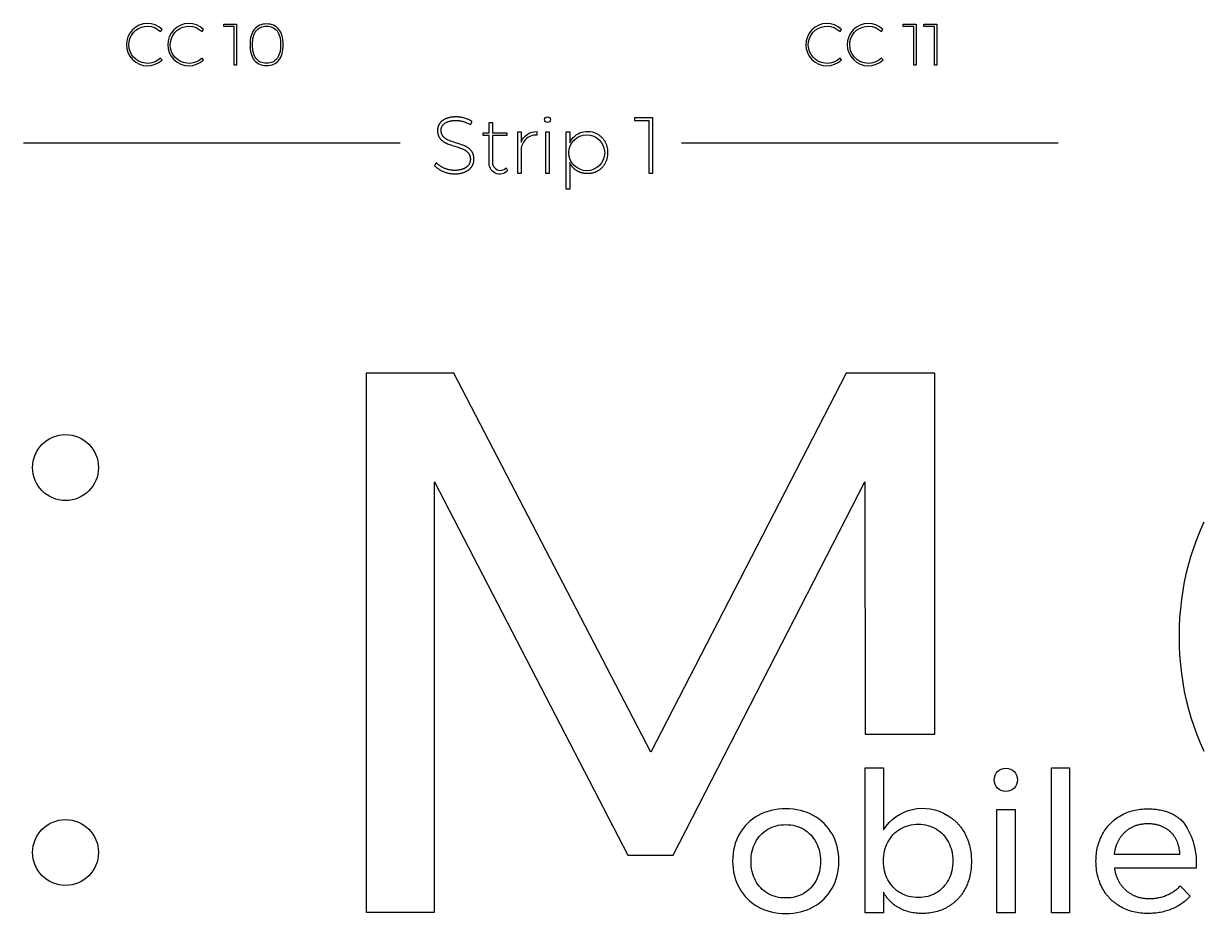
# Model space of a CAD drawing. Header units: millimetres. Extents: x -1043 to -744, y -1370 to -1206.
# Drawn here: x -1002.2 to -939.7, y -1338.3 to -1291 of the extents above; entities that cross this region are included whole.
import ezdxf

# ---------------------------------------------------------------- set-up
doc = ezdxf.new("R2010")
doc.units = ezdxf.units.MM
doc.header["$MEASUREMENT"] = 0
doc.layers.add('Electronics$CUT3', color=178, linetype='Continuous', true_color=0x000000)
doc.layers.add('Electronics$ENGRAVE1', color=5, linetype='Continuous', true_color=0x0000ff)

msp = doc.modelspace()

# ---------------------------------------------------------------- linework, layer by layer
at = {"layer": 'Electronics$CUT3'}
for centre in [(-1000.004, -1314.615), (-1000.004, -1314.615), (-1000.004, -1335.065), (-1000.004, -1335.065)]:
    msp.add_circle(centre, 1.75, dxfattribs=at)
at = {"layer": 'Electronics$ENGRAVE1'}
for p, q in [((-1002.238, -1297.359), (-982.214, -1297.359)), ((-967.271, -1297.359), (-947.247, -1297.359))]:
    msp.add_line(p, q, dxfattribs=at)
for points in [[(-995.267, -1291.236), (-994.951, -1291.437), (-994.873, -1291.337, 2.359226), (-994.87, -1292.948), (-994.951, -1292.857, -1.864699)], [(-993.067, -1291.236), (-992.751, -1291.437), (-992.673, -1291.337, 2.359226), (-992.67, -1292.948), (-992.751, -1292.857, -1.864699)], [(-959.155, -1291.236), (-958.839, -1291.437), (-958.76, -1291.337, 2.359226), (-958.757, -1292.948), (-958.839, -1292.857, -1.864699)], [(-956.955, -1291.236), (-956.639, -1291.437), (-956.56, -1291.337, 2.359226), (-956.557, -1292.948), (-956.639, -1292.857, -1.864699)], [(-976.513, -1298.837, -0.750475), (-977.482, -1298.376), (-977.482, -1296.977), (-977.806, -1296.977), (-977.806, -1296.823), (-977.482, -1296.823), (-977.482, -1296.273), (-977.311, -1296.273), (-977.311, -1296.823), (-976.556, -1296.823), (-976.556, -1296.977), (-977.311, -1296.977), (-977.311, -1298.355, 0.724121), (-976.581, -1298.692)], [(-975.474, -1296.915, -0.144787), (-974.964, -1296.763), (-974.964, -1296.947, 0.435043), (-975.792, -1297.787), (-975.792, -1298.991), (-975.971, -1298.991), (-975.971, -1296.768), (-975.792, -1296.768), (-975.792, -1297.327, -0.153652)], [(-971.714, -1296.906), (-971.684, -1296.925), (-971.655, -1296.944), (-971.626, -1296.964), (-971.599, -1296.985), (-971.585, -1296.995), (-971.572, -1297.006), (-971.559, -1297.018), (-971.546, -1297.029), (-971.533, -1297.041), (-971.521, -1297.053), (-971.508, -1297.065), (-971.496, -1297.077), (-971.484, -1297.089), (-971.473, -1297.102), (-971.461, -1297.115), (-971.45, -1297.128), (-971.428, -1297.155), (-971.408, -1297.183), (-971.387, -1297.212), (-971.368, -1297.241), (-971.35, -1297.272), (-971.332, -1297.303), (-971.316, -1297.335), (-971.3, -1297.368), (-971.286, -1297.401), (-971.273, -1297.434), (-971.26, -1297.469), (-971.249, -1297.503), (-971.239, -1297.539), (-971.23, -1297.575), (-971.222, -1297.611), (-971.215, -1297.648), (-971.209, -1297.685), (-971.204, -1297.724), (-971.201, -1297.762), (-971.198, -1297.801), (-971.196, -1297.841), (-971.196, -1297.881), (-971.196, -1297.921), (-971.198, -1297.96), (-971.201, -1297.999), (-971.204, -1298.037), (-971.209, -1298.075), (-971.215, -1298.112), (-971.222, -1298.149), (-971.23, -1298.185), (-971.239, -1298.22), (-971.249, -1298.256), (-971.26, -1298.29), (-971.273, -1298.324), (-971.286, -1298.358), (-971.3, -1298.391), (-971.316, -1298.423), (-971.332, -1298.455), (-971.35, -1298.487), (-971.368, -1298.517), (-971.387, -1298.547), (-971.407, -1298.575), (-971.428, -1298.603), (-971.45, -1298.63), (-971.472, -1298.656), (-971.484, -1298.669), (-971.496, -1298.681), (-971.508, -1298.694), (-971.52, -1298.706), (-971.532, -1298.718), (-971.545, -1298.729), (-971.558, -1298.741), (-971.571, -1298.752), (-971.597, -1298.774), (-971.625, -1298.795), (-971.653, -1298.815), (-971.682, -1298.834), (-971.712, -1298.852), (-971.728, -1298.861), (-971.743, -1298.869), (-971.758, -1298.878), (-971.774, -1298.886), (-971.79, -1298.893), (-971.806, -1298.901), (-971.822, -1298.908), (-971.838, -1298.915), (-971.854, -1298.921), (-971.871, -1298.928), (-971.904, -1298.939), (-971.938, -1298.95), (-971.973, -1298.959), (-972.008, -1298.968), (-972.043, -1298.975), (-972.079, -1298.981), (-972.116, -1298.986), (-972.153, -1298.99), (-972.19, -1298.993), (-972.228, -1298.995), (-972.267, -1298.995), (-972.307, -1298.995), (-972.347, -1298.993), (-972.386, -1298.99), (-972.424, -1298.985), (-972.462, -1298.98), (-972.499, -1298.973), (-972.518, -1298.969), (-972.536, -1298.965), (-972.554, -1298.961), (-972.572, -1298.956), (-972.589, -1298.951), (-972.607, -1298.946), (-972.624, -1298.94), (-972.642, -1298.934), (-972.659, -1298.928), (-972.676, -1298.921), (-972.692, -1298.915), (-972.709, -1298.908), (-972.726, -1298.9), (-972.742, -1298.892), (-972.758, -1298.884), (-972.774, -1298.876), (-972.79, -1298.867), (-972.806, -1298.858), (-972.821, -1298.849), (-972.837, -1298.839), (-972.852, -1298.83), (-972.867, -1298.819), (-972.882, -1298.809), (-972.896, -1298.799), (-972.911, -1298.788), (-972.925, -1298.777), (-972.938, -1298.766), (-972.952, -1298.754), (-972.965, -1298.742), (-972.979, -1298.731), (-972.992, -1298.718), (-973.004, -1298.706), (-973.017, -1298.693), (-973.029, -1298.681), (-973.041, -1298.668), (-973.053, -1298.654), (-973.064, -1298.641), (-973.076, -1298.627), (-973.087, -1298.613), (-973.098, -1298.599), (-973.108, -1298.584), (-973.119, -1298.57), (-973.129, -1298.555), (-973.139, -1298.54), (-973.158, -1298.509), (-973.176, -1298.477), (-973.194, -1298.444), (-973.21, -1298.41), (-973.21, -1299.819), (-973.389, -1299.819), (-973.389, -1296.768), (-973.21, -1296.768), (-973.21, -1297.352, -0.441654)], [(-953.126, -1333.096), (-953.051, -1333.141), (-952.979, -1333.189), (-952.944, -1333.213), (-952.909, -1333.238), (-952.875, -1333.264), (-952.841, -1333.29), (-952.808, -1333.317), (-952.775, -1333.344), (-952.743, -1333.372), (-952.712, -1333.401), (-952.681, -1333.43), (-952.65, -1333.459), (-952.62, -1333.489), (-952.59, -1333.52), (-952.562, -1333.551), (-952.533, -1333.582), (-952.505, -1333.615), (-952.478, -1333.647), (-952.451, -1333.681), (-952.425, -1333.715), (-952.374, -1333.784), (-952.325, -1333.856), (-952.278, -1333.929), (-952.233, -1334.005), (-952.19, -1334.084), (-952.15, -1334.163), (-952.112, -1334.245), (-952.077, -1334.328), (-952.045, -1334.412), (-952.015, -1334.498), (-951.988, -1334.585), (-951.963, -1334.674), (-951.941, -1334.764), (-951.921, -1334.856), (-951.905, -1334.949), (-951.89, -1335.044), (-951.879, -1335.14), (-951.869, -1335.237), (-951.863, -1335.336), (-951.859, -1335.437), (-951.858, -1335.539), (-951.859, -1335.639), (-951.863, -1335.738), (-951.869, -1335.836), (-951.878, -1335.933), (-951.89, -1336.028), (-951.904, -1336.121), (-951.92, -1336.213), (-951.94, -1336.304), (-951.961, -1336.393), (-951.986, -1336.481), (-952.012, -1336.567), (-952.042, -1336.652), (-952.074, -1336.736), (-952.108, -1336.818), (-952.145, -1336.899), (-952.185, -1336.978), (-952.227, -1337.056), (-952.271, -1337.131), (-952.317, -1337.204), (-952.366, -1337.275), (-952.391, -1337.31), (-952.416, -1337.344), (-952.442, -1337.377), (-952.469, -1337.41), (-952.496, -1337.443), (-952.523, -1337.475), (-952.551, -1337.506), (-952.58, -1337.537), (-952.609, -1337.567), (-952.639, -1337.597), (-952.669, -1337.626), (-952.7, -1337.655), (-952.731, -1337.683), (-952.763, -1337.71), (-952.795, -1337.737), (-952.828, -1337.764), (-952.862, -1337.789), (-952.896, -1337.815), (-952.93, -1337.84), (-952.965, -1337.864), (-953, -1337.887), (-953.037, -1337.911), (-953.11, -1337.955), (-953.148, -1337.977), (-953.186, -1337.997), (-953.224, -1338.017), (-953.262, -1338.037), (-953.301, -1338.055), (-953.34, -1338.074), (-953.38, -1338.091), (-953.42, -1338.108), (-953.5, -1338.139), (-953.583, -1338.167), (-953.666, -1338.193), (-953.751, -1338.216), (-953.837, -1338.237), (-953.924, -1338.254), (-954.013, -1338.269), (-954.103, -1338.282), (-954.195, -1338.291), (-954.287, -1338.298), (-954.381, -1338.302), (-954.477, -1338.303), (-954.563, -1338.302), (-954.648, -1338.299), (-954.732, -1338.293), (-954.815, -1338.285), (-954.896, -1338.275), (-954.976, -1338.262), (-955.054, -1338.248), (-955.132, -1338.231), (-955.208, -1338.211), (-955.282, -1338.19), (-955.356, -1338.166), (-955.428, -1338.14), (-955.499, -1338.111), (-955.568, -1338.081), (-955.637, -1338.048), (-955.703, -1338.012), (-955.769, -1337.975), (-955.832, -1337.936), (-955.863, -1337.915), (-955.894, -1337.894), (-955.924, -1337.873), (-955.954, -1337.851), (-955.984, -1337.829), (-956.012, -1337.806), (-956.041, -1337.783), (-956.069, -1337.759), (-956.096, -1337.735), (-956.123, -1337.71), (-956.15, -1337.685), (-956.176, -1337.659), (-956.202, -1337.633), (-956.227, -1337.606), (-956.252, -1337.579), (-956.277, -1337.551), (-956.301, -1337.523), (-956.324, -1337.494), (-956.347, -1337.465), (-956.37, -1337.435), (-956.414, -1337.375), (-956.456, -1337.312), (-956.496, -1337.247), (-956.535, -1337.181), (-956.535, -1338.272), (-957.502, -1338.272), (-957.502, -1330.56), (-956.535, -1330.56), (-956.535, -1333.865, -0.413707)], [(-953.126, -1333.096), (-953.051, -1333.141), (-952.979, -1333.189), (-952.944, -1333.213), (-952.909, -1333.238), (-952.875, -1333.264), (-952.841, -1333.29), (-952.808, -1333.317), (-952.775, -1333.344), (-952.743, -1333.372), (-952.712, -1333.401), (-952.681, -1333.43), (-952.65, -1333.459), (-952.62, -1333.489), (-952.59, -1333.52), (-952.562, -1333.551), (-952.533, -1333.582), (-952.505, -1333.615), (-952.478, -1333.647), (-952.451, -1333.681), (-952.425, -1333.715), (-952.374, -1333.784), (-952.325, -1333.856), (-952.278, -1333.929), (-952.233, -1334.005), (-952.19, -1334.084), (-952.15, -1334.163), (-952.112, -1334.245), (-952.077, -1334.328), (-952.045, -1334.412), (-952.015, -1334.498), (-951.988, -1334.585), (-951.963, -1334.674), (-951.941, -1334.764), (-951.921, -1334.856), (-951.905, -1334.949), (-951.89, -1335.044), (-951.879, -1335.14), (-951.869, -1335.237), (-951.863, -1335.336), (-951.859, -1335.437), (-951.858, -1335.539), (-951.859, -1335.639), (-951.863, -1335.738), (-951.869, -1335.836), (-951.878, -1335.933), (-951.89, -1336.028), (-951.904, -1336.121), (-951.92, -1336.213), (-951.94, -1336.304), (-951.961, -1336.393), (-951.986, -1336.481), (-952.012, -1336.567), (-952.042, -1336.652), (-952.074, -1336.736), (-952.108, -1336.818), (-952.145, -1336.899), (-952.185, -1336.978), (-952.227, -1337.056), (-952.271, -1337.131), (-952.317, -1337.204), (-952.366, -1337.275), (-952.391, -1337.31), (-952.416, -1337.344), (-952.442, -1337.377), (-952.469, -1337.41), (-952.496, -1337.443), (-952.523, -1337.475), (-952.551, -1337.506), (-952.58, -1337.537), (-952.609, -1337.567), (-952.639, -1337.597), (-952.669, -1337.626), (-952.7, -1337.655), (-952.731, -1337.683), (-952.763, -1337.71), (-952.795, -1337.737), (-952.828, -1337.764), (-952.862, -1337.789), (-952.896, -1337.815), (-952.93, -1337.84), (-952.965, -1337.864), (-953, -1337.887), (-953.037, -1337.911), (-953.11, -1337.955), (-953.148, -1337.977), (-953.186, -1337.997), (-953.224, -1338.017), (-953.262, -1338.037), (-953.301, -1338.055), (-953.34, -1338.074), (-953.38, -1338.091), (-953.42, -1338.108), (-953.5, -1338.139), (-953.583, -1338.167), (-953.666, -1338.193), (-953.751, -1338.216), (-953.837, -1338.237), (-953.924, -1338.254), (-954.013, -1338.269), (-954.103, -1338.282), (-954.195, -1338.291), (-954.287, -1338.298), (-954.381, -1338.302), (-954.477, -1338.303), (-954.563, -1338.302), (-954.648, -1338.299), (-954.732, -1338.293), (-954.815, -1338.285), (-954.896, -1338.275), (-954.976, -1338.262), (-955.054, -1338.248), (-955.132, -1338.231), (-955.208, -1338.211), (-955.282, -1338.19), (-955.356, -1338.166), (-955.428, -1338.14), (-955.499, -1338.111), (-955.568, -1338.081), (-955.637, -1338.048), (-955.703, -1338.012), (-955.769, -1337.975), (-955.832, -1337.936), (-955.863, -1337.915), (-955.894, -1337.894), (-955.924, -1337.873), (-955.954, -1337.851), (-955.984, -1337.829), (-956.012, -1337.806), (-956.041, -1337.783), (-956.069, -1337.759), (-956.096, -1337.735), (-956.123, -1337.71), (-956.15, -1337.685), (-956.176, -1337.659), (-956.202, -1337.633), (-956.227, -1337.606), (-956.252, -1337.579), (-956.277, -1337.551), (-956.301, -1337.523), (-956.324, -1337.494), (-956.347, -1337.465), (-956.37, -1337.435), (-956.414, -1337.375), (-956.456, -1337.312), (-956.496, -1337.247), (-956.535, -1337.181), (-956.535, -1338.272), (-957.502, -1338.272), (-957.502, -1330.56), (-956.535, -1330.56), (-956.535, -1333.865, -0.413707)], [(-940.56, -1333.496, -0.169777), (-939.915, -1335.902), (-944.26, -1335.902), (-944.252, -1335.948), (-944.244, -1335.993), (-944.235, -1336.038), (-944.225, -1336.082), (-944.215, -1336.126), (-944.203, -1336.169), (-944.191, -1336.211), (-944.178, -1336.253), (-944.165, -1336.294), (-944.15, -1336.334), (-944.135, -1336.374), (-944.119, -1336.413), (-944.103, -1336.452), (-944.085, -1336.49), (-944.067, -1336.528), (-944.048, -1336.565), (-944.028, -1336.601), (-944.008, -1336.637), (-943.987, -1336.672), (-943.965, -1336.707), (-943.942, -1336.741), (-943.918, -1336.775), (-943.894, -1336.808), (-943.869, -1336.84), (-943.843, -1336.871), (-943.817, -1336.903), (-943.789, -1336.933), (-943.761, -1336.963), (-943.733, -1336.992), (-943.703, -1337.021), (-943.673, -1337.049), (-943.641, -1337.077), (-943.61, -1337.104), (-943.578, -1337.13), (-943.545, -1337.155), (-943.512, -1337.179), (-943.478, -1337.203), (-943.444, -1337.225), (-943.41, -1337.247), (-943.375, -1337.268), (-943.339, -1337.288), (-943.304, -1337.307), (-943.267, -1337.325), (-943.231, -1337.343), (-943.193, -1337.36), (-943.156, -1337.375), (-943.118, -1337.39), (-943.079, -1337.404), (-943.04, -1337.418), (-943, -1337.43), (-942.96, -1337.441), (-942.92, -1337.452), (-942.879, -1337.462), (-942.838, -1337.471), (-942.796, -1337.479), (-942.754, -1337.486), (-942.711, -1337.493), (-942.668, -1337.498), (-942.624, -1337.503), (-942.58, -1337.507), (-942.536, -1337.51), (-942.491, -1337.512), (-942.445, -1337.513), (-942.399, -1337.513), (-942.339, -1337.513), (-942.278, -1337.511), (-942.219, -1337.507), (-942.159, -1337.502), (-942.101, -1337.496), (-942.043, -1337.489), (-941.985, -1337.48), (-941.928, -1337.469), (-941.871, -1337.458), (-941.815, -1337.444), (-941.76, -1337.43), (-941.705, -1337.414), (-941.65, -1337.397), (-941.596, -1337.378), (-941.543, -1337.358), (-941.49, -1337.337), (-941.438, -1337.314), (-941.386, -1337.29), (-941.336, -1337.265), (-941.286, -1337.239), (-941.238, -1337.212), (-941.19, -1337.184), (-941.143, -1337.154), (-941.096, -1337.124), (-941.051, -1337.092), (-941.006, -1337.059), (-940.963, -1337.025), (-940.92, -1336.99), (-940.878, -1336.954), (-940.837, -1336.916), (-940.797, -1336.878), (-940.757, -1336.838), (-940.227, -1337.389), (-940.278, -1337.443), (-940.331, -1337.495), (-940.385, -1337.545), (-940.44, -1337.595), (-940.497, -1337.642), (-940.555, -1337.688), (-940.614, -1337.733), (-940.674, -1337.776), (-940.736, -1337.817), (-940.799, -1337.857), (-940.863, -1337.896), (-940.929, -1337.932), (-940.996, -1337.968), (-941.064, -1338.001), (-941.133, -1338.034), (-941.204, -1338.064), (-941.276, -1338.093), (-941.349, -1338.12), (-941.423, -1338.146), (-941.498, -1338.169), (-941.574, -1338.19), (-941.65, -1338.21), (-941.728, -1338.228), (-941.807, -1338.244), (-941.887, -1338.258), (-941.967, -1338.27), (-942.049, -1338.28), (-942.132, -1338.288), (-942.215, -1338.295), (-942.3, -1338.3), (-942.386, -1338.302), (-942.472, -1338.303), (-942.573, -1338.302), (-942.672, -1338.298), (-942.77, -1338.291), (-942.866, -1338.282), (-942.961, -1338.269), (-943.055, -1338.254), (-943.147, -1338.237), (-943.237, -1338.216), (-943.327, -1338.193), (-943.415, -1338.167), (-943.501, -1338.139), (-943.586, -1338.108), (-943.67, -1338.074), (-943.752, -1338.037), (-943.832, -1337.997), (-943.912, -1337.955), (-943.989, -1337.911), (-944.065, -1337.864), (-944.101, -1337.839), (-944.138, -1337.815), (-944.173, -1337.789), (-944.209, -1337.763), (-944.243, -1337.737), (-944.277, -1337.71), (-944.311, -1337.682), (-944.344, -1337.654), (-944.376, -1337.625), (-944.408, -1337.596), (-944.44, -1337.566), (-944.47, -1337.536), (-944.501, -1337.505), (-944.53, -1337.473), (-944.56, -1337.441), (-944.588, -1337.408), (-944.616, -1337.375), (-944.644, -1337.341), (-944.671, -1337.307), (-944.697, -1337.272), (-944.723, -1337.237), (-944.748, -1337.201), (-944.797, -1337.127), (-944.844, -1337.051), (-944.889, -1336.973), (-944.931, -1336.893), (-944.97, -1336.812), (-945.007, -1336.729), (-945.041, -1336.645), (-945.072, -1336.559), (-945.101, -1336.473), (-945.127, -1336.384), (-945.15, -1336.295), (-945.17, -1336.204), (-945.188, -1336.111), (-945.203, -1336.018), (-945.215, -1335.923), (-945.225, -1335.826), (-945.231, -1335.728), (-945.236, -1335.629), (-945.237, -1335.528), (-945.236, -1335.428), (-945.231, -1335.328), (-945.225, -1335.231), (-945.215, -1335.134), (-945.203, -1335.039), (-945.188, -1334.946), (-945.17, -1334.854), (-945.15, -1334.763), (-945.127, -1334.674), (-945.101, -1334.586), (-945.072, -1334.499), (-945.041, -1334.414), (-945.007, -1334.331), (-944.97, -1334.249), (-944.931, -1334.168), (-944.889, -1334.089), (-944.844, -1334.011), (-944.797, -1333.936), (-944.748, -1333.862), (-944.697, -1333.791), (-944.644, -1333.722), (-944.589, -1333.655), (-944.531, -1333.59), (-944.472, -1333.527), (-944.41, -1333.467), (-944.346, -1333.408), (-944.28, -1333.352), (-944.212, -1333.297), (-944.141, -1333.245), (-944.069, -1333.195), (-943.994, -1333.147), (-943.917, -1333.101), (-943.838, -1333.058), (-943.758, -1333.017), (-943.677, -1332.979), (-943.594, -1332.944), (-943.51, -1332.912), (-943.424, -1332.883), (-943.337, -1332.856), (-943.249, -1332.832), (-943.159, -1332.811), (-943.068, -1332.793), (-942.976, -1332.778), (-942.882, -1332.765), (-942.787, -1332.755), (-942.69, -1332.748), (-942.592, -1332.744), (-942.493, -1332.743), (-942.414, -1332.743), (-942.336, -1332.746), (-942.259, -1332.749), (-942.183, -1332.754), (-942.109, -1332.761), (-942.035, -1332.769), (-941.963, -1332.779), (-941.893, -1332.79), (-941.823, -1332.802), (-941.755, -1332.816), (-941.688, -1332.832), (-941.622, -1332.849), (-941.557, -1332.867), (-941.494, -1332.887), (-941.431, -1332.908), (-941.37, -1332.931), (-941.311, -1332.955), (-941.252, -1332.981), (-941.195, -1333.008), (-941.139, -1333.037), (-941.084, -1333.067), (-941.03, -1333.099), (-940.977, -1333.132), (-940.926, -1333.167), (-940.876, -1333.203), (-940.827, -1333.24), (-940.78, -1333.279), (-940.733, -1333.32), (-940.688, -1333.362), (-940.644, -1333.405), (-940.601, -1333.45)], [(-940.56, -1333.496, -0.169777), (-939.915, -1335.902), (-944.26, -1335.902), (-944.252, -1335.948), (-944.244, -1335.993), (-944.235, -1336.038), (-944.225, -1336.082), (-944.215, -1336.126), (-944.203, -1336.169), (-944.191, -1336.211), (-944.178, -1336.253), (-944.165, -1336.294), (-944.15, -1336.334), (-944.135, -1336.374), (-944.119, -1336.413), (-944.103, -1336.452), (-944.085, -1336.49), (-944.067, -1336.528), (-944.048, -1336.565), (-944.028, -1336.601), (-944.008, -1336.637), (-943.987, -1336.672), (-943.965, -1336.707), (-943.942, -1336.741), (-943.918, -1336.775), (-943.894, -1336.808), (-943.869, -1336.84), (-943.843, -1336.871), (-943.817, -1336.903), (-943.789, -1336.933), (-943.761, -1336.963), (-943.733, -1336.992), (-943.703, -1337.021), (-943.673, -1337.049), (-943.641, -1337.077), (-943.61, -1337.104), (-943.578, -1337.13), (-943.545, -1337.155), (-943.512, -1337.179), (-943.478, -1337.203), (-943.444, -1337.225), (-943.41, -1337.247), (-943.375, -1337.268), (-943.339, -1337.288), (-943.304, -1337.307), (-943.267, -1337.325), (-943.231, -1337.343), (-943.193, -1337.36), (-943.156, -1337.375), (-943.118, -1337.39), (-943.079, -1337.404), (-943.04, -1337.418), (-943, -1337.43), (-942.96, -1337.441), (-942.92, -1337.452), (-942.879, -1337.462), (-942.838, -1337.471), (-942.796, -1337.479), (-942.754, -1337.486), (-942.711, -1337.493), (-942.668, -1337.498), (-942.624, -1337.503), (-942.58, -1337.507), (-942.536, -1337.51), (-942.491, -1337.512), (-942.445, -1337.513), (-942.399, -1337.513), (-942.339, -1337.513), (-942.278, -1337.511), (-942.219, -1337.507), (-942.159, -1337.502), (-942.101, -1337.496), (-942.043, -1337.489), (-941.985, -1337.48), (-941.928, -1337.469), (-941.871, -1337.458), (-941.815, -1337.444), (-941.76, -1337.43), (-941.705, -1337.414), (-941.65, -1337.397), (-941.596, -1337.378), (-941.543, -1337.358), (-941.49, -1337.337), (-941.438, -1337.314), (-941.386, -1337.29), (-941.336, -1337.265), (-941.286, -1337.239), (-941.238, -1337.212), (-941.19, -1337.184), (-941.143, -1337.154), (-941.096, -1337.124), (-941.051, -1337.092), (-941.006, -1337.059), (-940.963, -1337.025), (-940.92, -1336.99), (-940.878, -1336.954), (-940.837, -1336.916), (-940.797, -1336.878), (-940.757, -1336.838), (-940.227, -1337.389), (-940.278, -1337.443), (-940.331, -1337.495), (-940.385, -1337.545), (-940.44, -1337.595), (-940.497, -1337.642), (-940.555, -1337.688), (-940.614, -1337.733), (-940.674, -1337.776), (-940.736, -1337.817), (-940.799, -1337.857), (-940.863, -1337.896), (-940.929, -1337.932), (-940.996, -1337.968), (-941.064, -1338.001), (-941.133, -1338.034), (-941.204, -1338.064), (-941.276, -1338.093), (-941.349, -1338.12), (-941.423, -1338.146), (-941.498, -1338.169), (-941.574, -1338.19), (-941.65, -1338.21), (-941.728, -1338.228), (-941.807, -1338.244), (-941.887, -1338.258), (-941.967, -1338.27), (-942.049, -1338.28), (-942.132, -1338.288), (-942.215, -1338.295), (-942.3, -1338.3), (-942.386, -1338.302), (-942.472, -1338.303), (-942.573, -1338.302), (-942.672, -1338.298), (-942.77, -1338.291), (-942.866, -1338.282), (-942.961, -1338.269), (-943.055, -1338.254), (-943.147, -1338.237), (-943.237, -1338.216), (-943.327, -1338.193), (-943.415, -1338.167), (-943.501, -1338.139), (-943.586, -1338.108), (-943.67, -1338.074), (-943.752, -1338.037), (-943.832, -1337.997), (-943.912, -1337.955), (-943.989, -1337.911), (-944.065, -1337.864), (-944.101, -1337.839), (-944.138, -1337.815), (-944.173, -1337.789), (-944.209, -1337.763), (-944.243, -1337.737), (-944.277, -1337.71), (-944.311, -1337.682), (-944.344, -1337.654), (-944.376, -1337.625), (-944.408, -1337.596), (-944.44, -1337.566), (-944.47, -1337.536), (-944.501, -1337.505), (-944.53, -1337.473), (-944.56, -1337.441), (-944.588, -1337.408), (-944.616, -1337.375), (-944.644, -1337.341), (-944.671, -1337.307), (-944.697, -1337.272), (-944.723, -1337.237), (-944.748, -1337.201), (-944.797, -1337.127), (-944.844, -1337.051), (-944.889, -1336.973), (-944.931, -1336.893), (-944.97, -1336.812), (-945.007, -1336.729), (-945.041, -1336.645), (-945.072, -1336.559), (-945.101, -1336.473), (-945.127, -1336.384), (-945.15, -1336.295), (-945.17, -1336.204), (-945.188, -1336.111), (-945.203, -1336.018), (-945.215, -1335.923), (-945.225, -1335.826), (-945.231, -1335.728), (-945.236, -1335.629), (-945.237, -1335.528), (-945.236, -1335.428), (-945.231, -1335.328), (-945.225, -1335.231), (-945.215, -1335.134), (-945.203, -1335.039), (-945.188, -1334.946), (-945.17, -1334.854), (-945.15, -1334.763), (-945.127, -1334.674), (-945.101, -1334.586), (-945.072, -1334.499), (-945.041, -1334.414), (-945.007, -1334.331), (-944.97, -1334.249), (-944.931, -1334.168), (-944.889, -1334.089), (-944.844, -1334.011), (-944.797, -1333.936), (-944.748, -1333.862), (-944.697, -1333.791), (-944.644, -1333.722), (-944.589, -1333.655), (-944.531, -1333.59), (-944.472, -1333.527), (-944.41, -1333.467), (-944.346, -1333.408), (-944.28, -1333.352), (-944.212, -1333.297), (-944.141, -1333.245), (-944.069, -1333.195), (-943.994, -1333.147), (-943.917, -1333.101), (-943.838, -1333.058), (-943.758, -1333.017), (-943.677, -1332.979), (-943.594, -1332.944), (-943.51, -1332.912), (-943.424, -1332.883), (-943.337, -1332.856), (-943.249, -1332.832), (-943.159, -1332.811), (-943.068, -1332.793), (-942.976, -1332.778), (-942.882, -1332.765), (-942.787, -1332.755), (-942.69, -1332.748), (-942.592, -1332.744), (-942.493, -1332.743), (-942.414, -1332.743), (-942.336, -1332.746), (-942.259, -1332.749), (-942.183, -1332.754), (-942.109, -1332.761), (-942.035, -1332.769), (-941.963, -1332.779), (-941.893, -1332.79), (-941.823, -1332.802), (-941.755, -1332.816), (-941.688, -1332.832), (-941.622, -1332.849), (-941.557, -1332.867), (-941.494, -1332.887), (-941.431, -1332.908), (-941.37, -1332.931), (-941.311, -1332.955), (-941.252, -1332.981), (-941.195, -1333.008), (-941.139, -1333.037), (-941.084, -1333.067), (-941.03, -1333.099), (-940.977, -1333.132), (-940.926, -1333.167), (-940.876, -1333.203), (-940.827, -1333.24), (-940.78, -1333.279), (-940.733, -1333.32), (-940.688, -1333.362), (-940.644, -1333.405), (-940.601, -1333.45)]]:
    msp.add_lwpolyline(points, format="xyb", close=True, dxfattribs=at)
for points in [[(-991.6, -1291.055), (-990.911, -1291.055), (-990.911, -1293.242), (-991.04, -1293.242), (-991.04, -1291.183), (-991.6, -1291.183)], [(-955.487, -1291.055), (-954.798, -1291.055), (-954.798, -1293.242), (-954.927, -1293.242), (-954.927, -1291.183), (-955.487, -1291.183)], [(-954.379, -1291.055), (-953.691, -1291.055), (-953.691, -1293.242), (-953.819, -1293.242), (-953.819, -1291.183), (-954.379, -1291.183)], [(-978.852, -1296.226), (-978.48, -1296.388), (-978.399, -1296.226), (-978.421, -1296.212), (-978.443, -1296.199), (-978.465, -1296.186), (-978.488, -1296.173), (-978.512, -1296.161), (-978.535, -1296.149), (-978.56, -1296.137), (-978.584, -1296.126), (-978.61, -1296.115), (-978.635, -1296.104), (-978.688, -1296.084), (-978.742, -1296.066), (-978.798, -1296.048), (-978.855, -1296.033), (-978.912, -1296.02), (-978.969, -1296.008), (-978.998, -1296.003), (-979.026, -1295.999), (-979.054, -1295.995), (-979.083, -1295.992), (-979.111, -1295.989), (-979.14, -1295.986), (-979.168, -1295.985), (-979.196, -1295.983), (-979.225, -1295.983), (-979.253, -1295.982), (-979.289, -1295.983), (-979.324, -1295.984), (-979.359, -1295.985), (-979.394, -1295.988), (-979.428, -1295.991), (-979.461, -1295.995), (-979.494, -1295.999), (-979.526, -1296.004), (-979.558, -1296.01), (-979.59, -1296.016), (-979.621, -1296.024), (-979.651, -1296.032), (-979.681, -1296.04), (-979.71, -1296.049), (-979.739, -1296.059), (-979.767, -1296.07), (-979.795, -1296.081), (-979.821, -1296.093), (-979.847, -1296.105), (-979.873, -1296.118), (-979.897, -1296.132), (-979.921, -1296.146), (-979.943, -1296.161), (-979.955, -1296.168), (-979.965, -1296.176), (-979.976, -1296.184), (-979.987, -1296.192), (-979.997, -1296.2), (-980.007, -1296.208), (-980.017, -1296.217), (-980.027, -1296.225), (-980.036, -1296.234), (-980.045, -1296.243), (-980.055, -1296.252), (-980.063, -1296.261), (-980.072, -1296.271), (-980.081, -1296.28), (-980.089, -1296.29), (-980.097, -1296.299), (-980.105, -1296.309), (-980.113, -1296.319), (-980.12, -1296.33), (-980.127, -1296.34), (-980.134, -1296.35), (-980.141, -1296.361), (-980.148, -1296.371), (-980.154, -1296.382), (-980.16, -1296.393), (-980.166, -1296.404), (-980.171, -1296.415), (-980.177, -1296.426), (-980.182, -1296.437), (-980.187, -1296.448), (-980.191, -1296.46), (-980.196, -1296.471), (-980.2, -1296.483), (-980.204, -1296.494), (-980.208, -1296.506), (-980.211, -1296.518), (-980.214, -1296.53), (-980.217, -1296.542), (-980.22, -1296.554), (-980.222, -1296.567), (-980.225, -1296.579), (-980.227, -1296.591), (-980.228, -1296.604), (-980.23, -1296.617), (-980.231, -1296.63), (-980.232, -1296.642), (-980.233, -1296.655), (-980.234, -1296.669), (-980.234, -1296.682), (-980.234, -1296.695), (-980.234, -1296.727), (-980.232, -1296.759), (-980.23, -1296.789), (-980.228, -1296.804), (-980.226, -1296.819), (-980.224, -1296.834), (-980.222, -1296.848), (-980.219, -1296.862), (-980.217, -1296.876), (-980.214, -1296.89), (-980.21, -1296.904), (-980.207, -1296.917), (-980.203, -1296.931), (-980.199, -1296.944), (-980.194, -1296.957), (-980.19, -1296.969), (-980.185, -1296.982), (-980.18, -1296.994), (-980.175, -1297.007), (-980.169, -1297.018), (-980.163, -1297.03), (-980.157, -1297.042), (-980.151, -1297.053), (-980.145, -1297.064), (-980.138, -1297.075), (-980.131, -1297.086), (-980.124, -1297.097), (-980.116, -1297.107), (-980.108, -1297.117), (-980.092, -1297.137), (-980.076, -1297.157), (-980.059, -1297.175), (-980.042, -1297.194), (-980.024, -1297.211), (-980.006, -1297.228), (-979.988, -1297.244), (-979.969, -1297.26), (-979.949, -1297.275), (-979.929, -1297.289), (-979.909, -1297.303), (-979.888, -1297.316), (-979.867, -1297.329), (-979.846, -1297.341), (-979.824, -1297.352), (-979.801, -1297.363), (-979.754, -1297.384), (-979.703, -1297.405), (-979.647, -1297.427), (-979.588, -1297.449), (-979.458, -1297.494), (-979.313, -1297.54), (-979.183, -1297.58), (-979.067, -1297.619), (-978.964, -1297.657), (-978.918, -1297.675), (-978.875, -1297.694), (-978.855, -1297.703), (-978.835, -1297.713), (-978.815, -1297.723), (-978.796, -1297.733), (-978.778, -1297.745), (-978.759, -1297.756), (-978.742, -1297.768), (-978.724, -1297.781), (-978.707, -1297.793), (-978.691, -1297.807), (-978.674, -1297.821), (-978.659, -1297.835), (-978.643, -1297.849), (-978.628, -1297.865), (-978.614, -1297.88), (-978.6, -1297.896), (-978.593, -1297.904), (-978.586, -1297.913), (-978.58, -1297.921), (-978.574, -1297.93), (-978.568, -1297.939), (-978.562, -1297.948), (-978.557, -1297.957), (-978.551, -1297.966), (-978.546, -1297.976), (-978.541, -1297.985), (-978.537, -1297.995), (-978.532, -1298.005), (-978.528, -1298.015), (-978.524, -1298.025), (-978.52, -1298.036), (-978.517, -1298.046), (-978.513, -1298.057), (-978.51, -1298.068), (-978.507, -1298.079), (-978.505, -1298.09), (-978.502, -1298.101), (-978.5, -1298.113), (-978.498, -1298.124), (-978.496, -1298.136), (-978.494, -1298.148), (-978.493, -1298.16), (-978.492, -1298.172), (-978.491, -1298.184), (-978.49, -1298.197), (-978.489, -1298.21), (-978.489, -1298.236), (-978.489, -1298.252), (-978.49, -1298.269), (-978.491, -1298.285), (-978.492, -1298.301), (-978.494, -1298.317), (-978.497, -1298.333), (-978.5, -1298.348), (-978.503, -1298.363), (-978.507, -1298.378), (-978.511, -1298.393), (-978.516, -1298.407), (-978.521, -1298.422), (-978.526, -1298.436), (-978.532, -1298.45), (-978.539, -1298.464), (-978.545, -1298.477), (-978.553, -1298.49), (-978.56, -1298.504), (-978.569, -1298.516), (-978.577, -1298.529), (-978.586, -1298.542), (-978.596, -1298.554), (-978.606, -1298.566), (-978.616, -1298.578), (-978.627, -1298.589), (-978.638, -1298.601), (-978.65, -1298.612), (-978.662, -1298.623), (-978.675, -1298.633), (-978.688, -1298.644), (-978.701, -1298.654), (-978.715, -1298.664), (-978.729, -1298.674), (-978.744, -1298.684), (-978.759, -1298.693), (-978.774, -1298.702), (-978.79, -1298.71), (-978.806, -1298.719), (-978.822, -1298.727), (-978.838, -1298.734), (-978.855, -1298.742), (-978.872, -1298.749), (-978.89, -1298.756), (-978.908, -1298.762), (-978.926, -1298.768), (-978.944, -1298.774), (-978.963, -1298.779), (-978.982, -1298.784), (-979.001, -1298.789), (-979.021, -1298.794), (-979.041, -1298.798), (-979.061, -1298.802), (-979.103, -1298.809), (-979.146, -1298.814), (-979.19, -1298.819), (-979.235, -1298.822), (-979.282, -1298.824), (-979.33, -1298.824), (-979.363, -1298.824), (-979.396, -1298.823), (-979.429, -1298.821), (-979.462, -1298.818), (-979.495, -1298.814), (-979.528, -1298.809), (-979.561, -1298.804), (-979.594, -1298.797), (-979.627, -1298.79), (-979.66, -1298.782), (-979.693, -1298.773), (-979.726, -1298.763), (-979.76, -1298.753), (-979.793, -1298.741), (-979.826, -1298.729), (-979.859, -1298.716), (-979.892, -1298.702), (-979.924, -1298.687), (-979.955, -1298.672), (-979.986, -1298.656), (-980.016, -1298.639), (-980.045, -1298.622), (-980.074, -1298.604), (-980.102, -1298.586), (-980.129, -1298.567), (-980.156, -1298.547), (-980.182, -1298.527), (-980.208, -1298.506), (-980.232, -1298.484), (-980.256, -1298.461), (-980.28, -1298.438), (-980.303, -1298.415), (-980.396, -1298.573), (-980.372, -1298.597), (-980.346, -1298.621), (-980.32, -1298.644), (-980.293, -1298.666), (-980.265, -1298.688), (-980.237, -1298.709), (-980.208, -1298.73), (-980.178, -1298.75), (-980.147, -1298.769), (-980.116, -1298.788), (-980.084, -1298.806), (-980.052, -1298.824), (-980.018, -1298.841), (-979.984, -1298.857), (-979.95, -1298.873), (-979.914, -1298.888), (-979.878, -1298.903), (-979.843, -1298.916), (-979.807, -1298.929), (-979.771, -1298.941), (-979.735, -1298.951), (-979.699, -1298.961), (-979.662, -1298.97), (-979.626, -1298.978), (-979.59, -1298.985), (-979.554, -1298.991), (-979.517, -1298.996), (-979.481, -1299), (-979.444, -1299.004), (-979.407, -1299.006), (-979.371, -1299.007), (-979.334, -1299.008), (-979.295, -1299.008), (-979.257, -1299.006), (-979.22, -1299.005), (-979.183, -1299.002), (-979.147, -1298.999), (-979.111, -1298.994), (-979.076, -1298.99), (-979.042, -1298.984), (-979.008, -1298.978), (-978.974, -1298.97), (-978.942, -1298.963), (-978.91, -1298.954), (-978.878, -1298.945), (-978.848, -1298.934), (-978.817, -1298.924), (-978.788, -1298.912), (-978.759, -1298.9), (-978.731, -1298.887), (-978.703, -1298.873), (-978.677, -1298.859), (-978.651, -1298.844), (-978.627, -1298.828), (-978.603, -1298.812), (-978.591, -1298.804), (-978.58, -1298.796), (-978.568, -1298.787), (-978.557, -1298.778), (-978.547, -1298.769), (-978.536, -1298.76), (-978.526, -1298.751), (-978.515, -1298.742), (-978.505, -1298.732), (-978.496, -1298.722), (-978.486, -1298.712), (-978.477, -1298.702), (-978.468, -1298.692), (-978.459, -1298.682), (-978.45, -1298.671), (-978.441, -1298.661), (-978.433, -1298.65), (-978.425, -1298.639), (-978.417, -1298.628), (-978.409, -1298.616), (-978.402, -1298.605), (-978.395, -1298.594), (-978.388, -1298.582), (-978.381, -1298.571), (-978.375, -1298.559), (-978.369, -1298.547), (-978.363, -1298.535), (-978.357, -1298.523), (-978.352, -1298.511), (-978.347, -1298.498), (-978.342, -1298.486), (-978.337, -1298.474), (-978.333, -1298.461), (-978.329, -1298.448), (-978.325, -1298.436), (-978.321, -1298.423), (-978.318, -1298.41), (-978.315, -1298.397), (-978.312, -1298.383), (-978.309, -1298.37), (-978.307, -1298.357), (-978.305, -1298.343), (-978.303, -1298.33), (-978.301, -1298.316), (-978.3, -1298.302), (-978.299, -1298.288), (-978.298, -1298.274), (-978.297, -1298.26), (-978.297, -1298.246), (-978.297, -1298.231), (-978.297, -1298.199), (-978.299, -1298.167), (-978.301, -1298.135), (-978.303, -1298.12), (-978.305, -1298.105), (-978.307, -1298.09), (-978.309, -1298.075), (-978.312, -1298.061), (-978.315, -1298.047), (-978.318, -1298.032), (-978.321, -1298.019), (-978.325, -1298.005), (-978.329, -1297.991), (-978.333, -1297.978), (-978.337, -1297.965), (-978.342, -1297.952), (-978.347, -1297.939), (-978.352, -1297.926), (-978.357, -1297.914), (-978.363, -1297.902), (-978.369, -1297.89), (-978.375, -1297.878), (-978.381, -1297.866), (-978.388, -1297.855), (-978.395, -1297.843), (-978.402, -1297.832), (-978.409, -1297.821), (-978.417, -1297.811), (-978.425, -1297.8), (-978.441, -1297.78), (-978.458, -1297.76), (-978.475, -1297.741), (-978.493, -1297.722), (-978.511, -1297.704), (-978.529, -1297.687), (-978.548, -1297.67), (-978.568, -1297.654), (-978.588, -1297.639), (-978.608, -1297.624), (-978.629, -1297.61), (-978.651, -1297.596), (-978.672, -1297.583), (-978.695, -1297.571), (-978.717, -1297.559), (-978.741, -1297.548), (-978.789, -1297.527), (-978.842, -1297.506), (-978.898, -1297.484), (-978.957, -1297.462), (-979.087, -1297.418), (-979.231, -1297.373), (-979.361, -1297.332), (-979.476, -1297.292), (-979.578, -1297.254), (-979.623, -1297.236), (-979.665, -1297.218), (-979.684, -1297.209), (-979.704, -1297.199), (-979.723, -1297.189), (-979.741, -1297.179), (-979.76, -1297.168), (-979.777, -1297.157), (-979.795, -1297.145), (-979.812, -1297.133), (-979.828, -1297.12), (-979.845, -1297.107), (-979.86, -1297.094), (-979.876, -1297.08), (-979.891, -1297.065), (-979.905, -1297.05), (-979.92, -1297.035), (-979.933, -1297.019), (-979.94, -1297.011), (-979.947, -1297.003), (-979.953, -1296.995), (-979.959, -1296.986), (-979.965, -1296.977), (-979.97, -1296.969), (-979.976, -1296.96), (-979.981, -1296.95), (-979.986, -1296.941), (-979.991, -1296.932), (-979.995, -1296.922), (-980, -1296.912), (-980.004, -1296.903), (-980.008, -1296.893), (-980.012, -1296.882), (-980.015, -1296.872), (-980.018, -1296.862), (-980.021, -1296.851), (-980.024, -1296.84), (-980.027, -1296.829), (-980.029, -1296.818), (-980.032, -1296.807), (-980.034, -1296.796), (-980.035, -1296.784), (-980.037, -1296.772), (-980.038, -1296.761), (-980.04, -1296.749), (-980.041, -1296.736), (-980.041, -1296.724), (-980.042, -1296.712), (-980.042, -1296.686), (-980.042, -1296.672), (-980.041, -1296.657), (-980.04, -1296.643), (-980.039, -1296.629), (-980.037, -1296.615), (-980.035, -1296.602), (-980.032, -1296.588), (-980.029, -1296.575), (-980.025, -1296.562), (-980.021, -1296.549), (-980.017, -1296.536), (-980.012, -1296.524), (-980.007, -1296.511), (-980.001, -1296.499), (-979.995, -1296.487), (-979.989, -1296.475), (-979.982, -1296.464), (-979.975, -1296.452), (-979.967, -1296.441), (-979.959, -1296.43), (-979.95, -1296.419), (-979.941, -1296.408), (-979.932, -1296.398), (-979.922, -1296.387), (-979.912, -1296.377), (-979.901, -1296.367), (-979.89, -1296.357), (-979.879, -1296.348), (-979.867, -1296.338), (-979.855, -1296.329), (-979.842, -1296.32), (-979.829, -1296.311), (-979.815, -1296.302), (-979.802, -1296.294), (-979.788, -1296.286), (-979.773, -1296.278), (-979.759, -1296.27), (-979.744, -1296.263), (-979.729, -1296.256), (-979.713, -1296.249), (-979.698, -1296.243), (-979.682, -1296.237), (-979.666, -1296.231), (-979.649, -1296.225), (-979.632, -1296.22), (-979.615, -1296.215), (-979.598, -1296.21), (-979.58, -1296.205), (-979.562, -1296.201), (-979.544, -1296.197), (-979.507, -1296.19), (-979.469, -1296.184), (-979.43, -1296.179), (-979.389, -1296.175), (-979.348, -1296.172), (-979.305, -1296.171), (-979.261, -1296.17), (-979.211, -1296.171), (-979.161, -1296.174), (-979.11, -1296.178), (-979.059, -1296.184), (-979.007, -1296.192), (-978.956, -1296.201), (-978.904, -1296.213)], [(-969.741, -1296.008), (-968.802, -1296.008), (-968.802, -1298.991), (-968.977, -1298.991), (-968.977, -1296.183), (-969.741, -1296.183)], [(-974.478, -1296.768), (-974.303, -1296.768), (-974.303, -1298.991), (-974.478, -1298.991)], [(-953.808, -1309.602), (-958.512, -1309.602), (-968.901, -1329.727), (-979.372, -1309.602), (-984.035, -1309.602), (-984.035, -1338.234), (-980.395, -1338.234), (-980.395, -1315.37), (-970.128, -1335.208), (-967.715, -1335.208), (-957.53, -1315.37), (-957.506, -1328.779), (-953.808, -1328.779)], [(-947.607, -1330.56), (-946.64, -1330.56), (-946.64, -1338.272), (-947.607, -1338.272)], [(-947.607, -1330.56), (-946.64, -1330.56), (-946.64, -1338.272), (-947.607, -1338.272)], [(-950.507, -1332.774), (-949.54, -1332.774), (-949.54, -1338.272), (-950.507, -1338.272)], [(-950.507, -1332.774), (-949.54, -1332.774), (-949.54, -1338.272), (-950.507, -1338.272)], [(-940.778, -1335.154), (-940.781, -1335.108), (-940.785, -1335.062), (-940.789, -1335.017), (-940.795, -1334.972), (-940.801, -1334.928), (-940.808, -1334.885), (-940.816, -1334.842), (-940.825, -1334.8), (-940.834, -1334.758), (-940.845, -1334.717), (-940.856, -1334.677), (-940.868, -1334.637), (-940.88, -1334.598), (-940.894, -1334.56), (-940.908, -1334.522), (-940.924, -1334.485), (-940.94, -1334.448), (-940.956, -1334.412), (-940.974, -1334.377), (-940.992, -1334.342), (-941.012, -1334.308), (-941.032, -1334.275), (-941.053, -1334.242), (-941.074, -1334.21), (-941.097, -1334.178), (-941.12, -1334.147), (-941.144, -1334.117), (-941.169, -1334.087), (-941.195, -1334.058), (-941.221, -1334.03), (-941.249, -1334.002), (-941.277, -1333.974), (-941.306, -1333.948), (-941.335, -1333.922), (-941.365, -1333.897), (-941.396, -1333.873), (-941.427, -1333.85), (-941.459, -1333.828), (-941.491, -1333.806), (-941.524, -1333.786), (-941.557, -1333.766), (-941.591, -1333.747), (-941.626, -1333.729), (-941.661, -1333.712), (-941.697, -1333.695), (-941.733, -1333.68), (-941.77, -1333.665), (-941.807, -1333.651), (-941.845, -1333.638), (-941.883, -1333.626), (-941.923, -1333.614), (-941.962, -1333.604), (-942.002, -1333.594), (-942.043, -1333.585), (-942.085, -1333.577), (-942.127, -1333.57), (-942.169, -1333.564), (-942.212, -1333.558), (-942.256, -1333.554), (-942.3, -1333.55), (-942.345, -1333.547), (-942.39, -1333.545), (-942.436, -1333.543), (-942.483, -1333.543), (-942.528, -1333.543), (-942.573, -1333.545), (-942.617, -1333.547), (-942.661, -1333.55), (-942.704, -1333.554), (-942.747, -1333.558), (-942.789, -1333.564), (-942.831, -1333.57), (-942.873, -1333.578), (-942.913, -1333.586), (-942.954, -1333.595), (-942.994, -1333.604), (-943.033, -1333.615), (-943.072, -1333.627), (-943.111, -1333.639), (-943.149, -1333.652), (-943.187, -1333.666), (-943.224, -1333.681), (-943.26, -1333.697), (-943.297, -1333.714), (-943.332, -1333.731), (-943.368, -1333.749), (-943.402, -1333.769), (-943.437, -1333.789), (-943.47, -1333.809), (-943.504, -1333.831), (-943.536, -1333.854), (-943.569, -1333.877), (-943.601, -1333.902), (-943.632, -1333.927), (-943.663, -1333.953), (-943.693, -1333.98), (-943.723, -1334.007), (-943.752, -1334.035), (-943.781, -1334.064), (-943.808, -1334.093), (-943.835, -1334.123), (-943.861, -1334.154), (-943.886, -1334.185), (-943.911, -1334.217), (-943.934, -1334.249), (-943.957, -1334.282), (-943.98, -1334.315), (-944.001, -1334.349), (-944.022, -1334.384), (-944.042, -1334.419), (-944.061, -1334.455), (-944.079, -1334.491), (-944.097, -1334.528), (-944.114, -1334.566), (-944.13, -1334.604), (-944.145, -1334.643), (-944.16, -1334.682), (-944.174, -1334.722), (-944.187, -1334.763), (-944.199, -1334.804), (-944.211, -1334.846), (-944.222, -1334.888), (-944.232, -1334.931), (-944.241, -1334.974), (-944.249, -1335.018), (-944.257, -1335.063), (-944.264, -1335.108), (-944.27, -1335.154)], [(-940.778, -1335.154), (-940.781, -1335.108), (-940.785, -1335.062), (-940.789, -1335.017), (-940.795, -1334.972), (-940.801, -1334.928), (-940.808, -1334.885), (-940.816, -1334.842), (-940.825, -1334.8), (-940.834, -1334.758), (-940.845, -1334.717), (-940.856, -1334.677), (-940.868, -1334.637), (-940.88, -1334.598), (-940.894, -1334.56), (-940.908, -1334.522), (-940.924, -1334.485), (-940.94, -1334.448), (-940.956, -1334.412), (-940.974, -1334.377), (-940.992, -1334.342), (-941.012, -1334.308), (-941.032, -1334.275), (-941.053, -1334.242), (-941.074, -1334.21), (-941.097, -1334.178), (-941.12, -1334.147), (-941.144, -1334.117), (-941.169, -1334.087), (-941.195, -1334.058), (-941.221, -1334.03), (-941.249, -1334.002), (-941.277, -1333.974), (-941.306, -1333.948), (-941.335, -1333.922), (-941.365, -1333.897), (-941.396, -1333.873), (-941.427, -1333.85), (-941.459, -1333.828), (-941.491, -1333.806), (-941.524, -1333.786), (-941.557, -1333.766), (-941.591, -1333.747), (-941.626, -1333.729), (-941.661, -1333.712), (-941.697, -1333.695), (-941.733, -1333.68), (-941.77, -1333.665), (-941.807, -1333.651), (-941.845, -1333.638), (-941.883, -1333.626), (-941.923, -1333.614), (-941.962, -1333.604), (-942.002, -1333.594), (-942.043, -1333.585), (-942.085, -1333.577), (-942.127, -1333.57), (-942.169, -1333.564), (-942.212, -1333.558), (-942.256, -1333.554), (-942.3, -1333.55), (-942.345, -1333.547), (-942.39, -1333.545), (-942.436, -1333.543), (-942.483, -1333.543), (-942.528, -1333.543), (-942.573, -1333.545), (-942.617, -1333.547), (-942.661, -1333.55), (-942.704, -1333.554), (-942.747, -1333.558), (-942.789, -1333.564), (-942.831, -1333.57), (-942.873, -1333.578), (-942.913, -1333.586), (-942.954, -1333.595), (-942.994, -1333.604), (-943.033, -1333.615), (-943.072, -1333.627), (-943.111, -1333.639), (-943.149, -1333.652), (-943.187, -1333.666), (-943.224, -1333.681), (-943.26, -1333.697), (-943.297, -1333.714), (-943.332, -1333.731), (-943.368, -1333.749), (-943.402, -1333.769), (-943.437, -1333.789), (-943.47, -1333.809), (-943.504, -1333.831), (-943.536, -1333.854), (-943.569, -1333.877), (-943.601, -1333.902), (-943.632, -1333.927), (-943.663, -1333.953), (-943.693, -1333.98), (-943.723, -1334.007), (-943.752, -1334.035), (-943.781, -1334.064), (-943.808, -1334.093), (-943.835, -1334.123), (-943.861, -1334.154), (-943.886, -1334.185), (-943.911, -1334.217), (-943.934, -1334.249), (-943.957, -1334.282), (-943.98, -1334.315), (-944.001, -1334.349), (-944.022, -1334.384), (-944.042, -1334.419), (-944.061, -1334.455), (-944.079, -1334.491), (-944.097, -1334.528), (-944.114, -1334.566), (-944.13, -1334.604), (-944.145, -1334.643), (-944.16, -1334.682), (-944.174, -1334.722), (-944.187, -1334.763), (-944.199, -1334.804), (-944.211, -1334.846), (-944.222, -1334.888), (-944.232, -1334.931), (-944.241, -1334.974), (-944.249, -1335.018), (-944.257, -1335.063), (-944.264, -1335.108), (-944.27, -1335.154)]]:
    msp.add_lwpolyline(points, close=True, dxfattribs=at)
msp.add_lwpolyline([(-939.501, -1317.523), (-939.697, -1317.958), (-939.877, -1318.398), (-940.042, -1318.844), (-940.19, -1319.295), (-940.323, -1319.751), (-940.441, -1320.213), (-940.543, -1320.68), (-940.629, -1321.152), (-940.699, -1321.629), (-940.754, -1322.112), (-940.793, -1322.6), (-940.817, -1323.093), (-940.824, -1323.591), (-940.817, -1324.09), (-940.793, -1324.583), (-940.754, -1325.072), (-940.699, -1325.556), (-940.629, -1326.035), (-940.543, -1326.508), (-940.441, -1326.977), (-940.323, -1327.441), (-940.19, -1327.9), (-940.042, -1328.354), (-939.877, -1328.803), (-939.697, -1329.247), (-939.501, -1329.686)], dxfattribs=at)
for centre, radius in [((-974.388, -1296.13), 0.152), ((-972.304, -1297.887), 0.954), ((-950.028, -1331.204), 0.621), ((-950.028, -1331.204), 0.621)]:
    msp.add_circle(centre, radius, dxfattribs=at)
for points, knots in [([(-988.669, -1291.33), (-988.518, -1291.52), (-988.442, -1291.792), (-988.442, -1292.147), (-988.442, -1292.502), (-988.518, -1292.774), (-988.669, -1292.965), (-988.82, -1293.156), (-989.038, -1293.252), (-989.321, -1293.252), (-989.603, -1293.252), (-989.82, -1293.156), (-989.972, -1292.965), (-990.125, -1292.774), (-990.201, -1292.502), (-990.201, -1292.147), (-990.201, -1291.794), (-990.125, -1291.523), (-989.972, -1291.332), (-989.82, -1291.141), (-989.603, -1291.045), (-989.321, -1291.045), (-989.038, -1291.045), (-988.82, -1291.14), (-988.669, -1291.33)], [0, 0, 0, 0, 1, 1, 1, 2, 2, 2, 3, 3, 3, 4, 4, 4, 5, 5, 5, 6, 6, 6, 7, 7, 7, 8, 8, 8, 8]), ([(-989.877, -1291.416), (-990.005, -1291.584), (-990.069, -1291.828), (-990.069, -1292.147), (-990.069, -1292.466), (-990.005, -1292.71), (-989.877, -1292.879), (-989.749, -1293.048), (-989.563, -1293.133), (-989.321, -1293.133), (-989.079, -1293.133), (-988.894, -1293.048), (-988.766, -1292.879), (-988.638, -1292.71), (-988.574, -1292.466), (-988.574, -1292.147), (-988.574, -1291.828), (-988.638, -1291.584), (-988.766, -1291.416), (-988.894, -1291.248), (-989.079, -1291.164), (-989.321, -1291.164), (-989.563, -1291.164), (-989.749, -1291.248), (-989.877, -1291.416)], [0, 0, 0, 0, 1, 1, 1, 2, 2, 2, 3, 3, 3, 4, 4, 4, 5, 5, 5, 6, 6, 6, 7, 7, 7, 8, 8, 8, 8]), ([(-960.261, -1333.096), (-959.835, -1333.332), (-959.502, -1333.659), (-959.263, -1334.078), (-959.024, -1334.498), (-958.905, -1334.977), (-958.905, -1335.518), (-958.905, -1336.058), (-959.024, -1336.54), (-959.263, -1336.963), (-959.502, -1337.385), (-959.835, -1337.714), (-960.261, -1337.95), (-960.687, -1338.186), (-961.174, -1338.303), (-961.721, -1338.303), (-962.276, -1338.303), (-962.766, -1338.186), (-963.192, -1337.95), (-963.618, -1337.714), (-963.951, -1337.387), (-964.19, -1336.968), (-964.429, -1336.549), (-964.548, -1336.065), (-964.548, -1335.518), (-964.548, -1334.977), (-964.429, -1334.498), (-964.19, -1334.078), (-963.951, -1333.659), (-963.618, -1333.332), (-963.192, -1333.096), (-962.766, -1332.861), (-962.276, -1332.743), (-961.721, -1332.743), (-961.174, -1332.743), (-960.687, -1332.861), (-960.261, -1333.096)], [0, 0, 0, 0, 1, 1, 1, 2, 2, 2, 3, 3, 3, 4, 4, 4, 5, 5, 5, 6, 6, 6, 7, 7, 7, 8, 8, 8, 9, 9, 9, 10, 10, 10, 11, 11, 11, 12, 12, 12, 12]), ([(-960.261, -1333.096), (-959.835, -1333.332), (-959.502, -1333.659), (-959.263, -1334.078), (-959.024, -1334.498), (-958.905, -1334.977), (-958.905, -1335.518), (-958.905, -1336.058), (-959.024, -1336.54), (-959.263, -1336.963), (-959.502, -1337.385), (-959.835, -1337.714), (-960.261, -1337.95), (-960.687, -1338.186), (-961.174, -1338.303), (-961.721, -1338.303), (-962.276, -1338.303), (-962.766, -1338.186), (-963.192, -1337.95), (-963.618, -1337.714), (-963.951, -1337.387), (-964.19, -1336.968), (-964.429, -1336.549), (-964.548, -1336.065), (-964.548, -1335.518), (-964.548, -1334.977), (-964.429, -1334.498), (-964.19, -1334.078), (-963.951, -1333.659), (-963.618, -1333.332), (-963.192, -1333.096), (-962.766, -1332.861), (-962.276, -1332.743), (-961.721, -1332.743), (-961.174, -1332.743), (-960.687, -1332.861), (-960.261, -1333.096)], [0, 0, 0, 0, 1, 1, 1, 2, 2, 2, 3, 3, 3, 4, 4, 4, 5, 5, 5, 6, 6, 6, 7, 7, 7, 8, 8, 8, 9, 9, 9, 10, 10, 10, 11, 11, 11, 12, 12, 12, 12]), ([(-962.683, -1333.834), (-962.963, -1334), (-963.182, -1334.231), (-963.338, -1334.525), (-963.494, -1334.82), (-963.571, -1335.154), (-963.571, -1335.528), (-963.571, -1335.909), (-963.494, -1336.249), (-963.338, -1336.547), (-963.182, -1336.845), (-962.963, -1337.075), (-962.683, -1337.238), (-962.402, -1337.401), (-962.082, -1337.482), (-961.721, -1337.482), (-961.368, -1337.482), (-961.051, -1337.401), (-960.77, -1337.238), (-960.49, -1337.075), (-960.271, -1336.845), (-960.116, -1336.547), (-959.96, -1336.249), (-959.882, -1335.909), (-959.882, -1335.528), (-959.882, -1335.154), (-959.96, -1334.82), (-960.116, -1334.525), (-960.271, -1334.231), (-960.49, -1334), (-960.77, -1333.834), (-961.051, -1333.668), (-961.368, -1333.585), (-961.721, -1333.585), (-962.082, -1333.585), (-962.402, -1333.668), (-962.683, -1333.834)], [0, 0, 0, 0, 1, 1, 1, 2, 2, 2, 3, 3, 3, 4, 4, 4, 5, 5, 5, 6, 6, 6, 7, 7, 7, 8, 8, 8, 9, 9, 9, 10, 10, 10, 11, 11, 11, 12, 12, 12, 12]), ([(-962.683, -1333.834), (-962.963, -1334), (-963.182, -1334.231), (-963.338, -1334.525), (-963.494, -1334.82), (-963.571, -1335.154), (-963.571, -1335.528), (-963.571, -1335.909), (-963.494, -1336.249), (-963.338, -1336.547), (-963.182, -1336.845), (-962.963, -1337.075), (-962.683, -1337.238), (-962.402, -1337.401), (-962.082, -1337.482), (-961.721, -1337.482), (-961.368, -1337.482), (-961.051, -1337.401), (-960.77, -1337.238), (-960.49, -1337.075), (-960.271, -1336.845), (-960.116, -1336.547), (-959.96, -1336.249), (-959.882, -1335.909), (-959.882, -1335.528), (-959.882, -1335.154), (-959.96, -1334.82), (-960.116, -1334.525), (-960.271, -1334.231), (-960.49, -1334), (-960.77, -1333.834), (-961.051, -1333.668), (-961.368, -1333.585), (-961.721, -1333.585), (-962.082, -1333.585), (-962.402, -1333.668), (-962.683, -1333.834)], [0, 0, 0, 0, 1, 1, 1, 2, 2, 2, 3, 3, 3, 4, 4, 4, 5, 5, 5, 6, 6, 6, 7, 7, 7, 8, 8, 8, 9, 9, 9, 10, 10, 10, 11, 11, 11, 12, 12, 12, 12]), ([(-953.734, -1337.212), (-953.453, -1337.046), (-953.235, -1336.814), (-953.079, -1336.516), (-952.923, -1336.218), (-952.845, -1335.882), (-952.845, -1335.507), (-952.845, -1335.14), (-952.925, -1334.808), (-953.084, -1334.51), (-953.244, -1334.212), (-953.462, -1333.98), (-953.739, -1333.813), (-954.016, -1333.647), (-954.331, -1333.564), (-954.685, -1333.564), (-955.038, -1333.564), (-955.355, -1333.647), (-955.636, -1333.813), (-955.916, -1333.98), (-956.136, -1334.212), (-956.296, -1334.51), (-956.455, -1334.808), (-956.535, -1335.14), (-956.535, -1335.507), (-956.535, -1335.889), (-956.455, -1336.226), (-956.296, -1336.521), (-956.136, -1336.815), (-955.916, -1337.046), (-955.636, -1337.212), (-955.355, -1337.378), (-955.038, -1337.461), (-954.685, -1337.461), (-954.331, -1337.461), (-954.014, -1337.378), (-953.734, -1337.212)], [0, 0, 0, 0, 1, 1, 1, 2, 2, 2, 3, 3, 3, 4, 4, 4, 5, 5, 5, 6, 6, 6, 7, 7, 7, 8, 8, 8, 9, 9, 9, 10, 10, 10, 11, 11, 11, 12, 12, 12, 12]), ([(-953.734, -1337.212), (-953.453, -1337.046), (-953.235, -1336.814), (-953.079, -1336.516), (-952.923, -1336.218), (-952.845, -1335.882), (-952.845, -1335.507), (-952.845, -1335.14), (-952.925, -1334.808), (-953.084, -1334.51), (-953.244, -1334.212), (-953.462, -1333.98), (-953.739, -1333.813), (-954.016, -1333.647), (-954.331, -1333.564), (-954.685, -1333.564), (-955.038, -1333.564), (-955.355, -1333.647), (-955.636, -1333.813), (-955.916, -1333.98), (-956.136, -1334.212), (-956.296, -1334.51), (-956.455, -1334.808), (-956.535, -1335.14), (-956.535, -1335.507), (-956.535, -1335.889), (-956.455, -1336.226), (-956.296, -1336.521), (-956.136, -1336.815), (-955.916, -1337.046), (-955.636, -1337.212), (-955.355, -1337.378), (-955.038, -1337.461), (-954.685, -1337.461), (-954.331, -1337.461), (-954.014, -1337.378), (-953.734, -1337.212)], [0, 0, 0, 0, 1, 1, 1, 2, 2, 2, 3, 3, 3, 4, 4, 4, 5, 5, 5, 6, 6, 6, 7, 7, 7, 8, 8, 8, 9, 9, 9, 10, 10, 10, 11, 11, 11, 12, 12, 12, 12])]:
    msp.add_open_spline(points, degree=3, knots=knots, dxfattribs=at)

doc.saveas('drawing.dxf')
